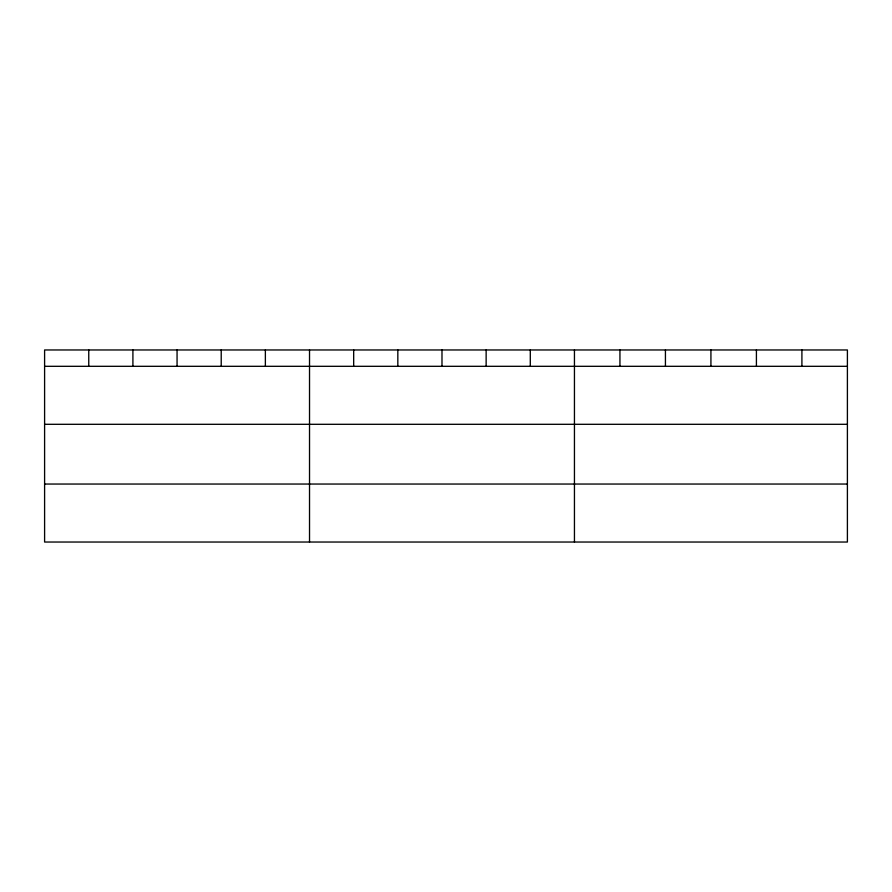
<?xml version="1.0" encoding="UTF-8"?>
<svg xmlns="http://www.w3.org/2000/svg" width="892" height="892" viewBox="0 0 892 892"><rect width="100%" height="100%" fill="white"/><g stroke="black" fill="none" stroke-linecap="round" stroke-linejoin="round"><path stroke-width="1.34" d="M847.4 424.302L847.4 349.965L44.6 349.965L44.6 542.035L847.4 542.035L847.4 424.302L44.6 424.302M44.6 366.311L847.4 366.311M44.6 484.044L847.4 484.044M801.908 349.965L801.908 366.311M756.416 349.965L756.416 366.311M710.924 349.965L710.924 366.311M665.432 349.965L665.432 366.311M619.94 349.965L619.94 366.311M574.448 349.965L574.448 542.035M530.294 349.965L530.294 366.311M486.14 349.965L486.14 366.311M441.986 349.965L441.986 366.311M397.832 349.965L397.832 366.311M353.678 349.965L353.678 366.311M309.524 349.965L309.524 542.035M265.37 349.965L265.37 366.311M221.216 349.965L221.216 366.311M177.062 349.965L177.062 366.311M132.908 349.965L132.908 366.311M88.754 349.965L88.754 366.311"/></g></svg>
